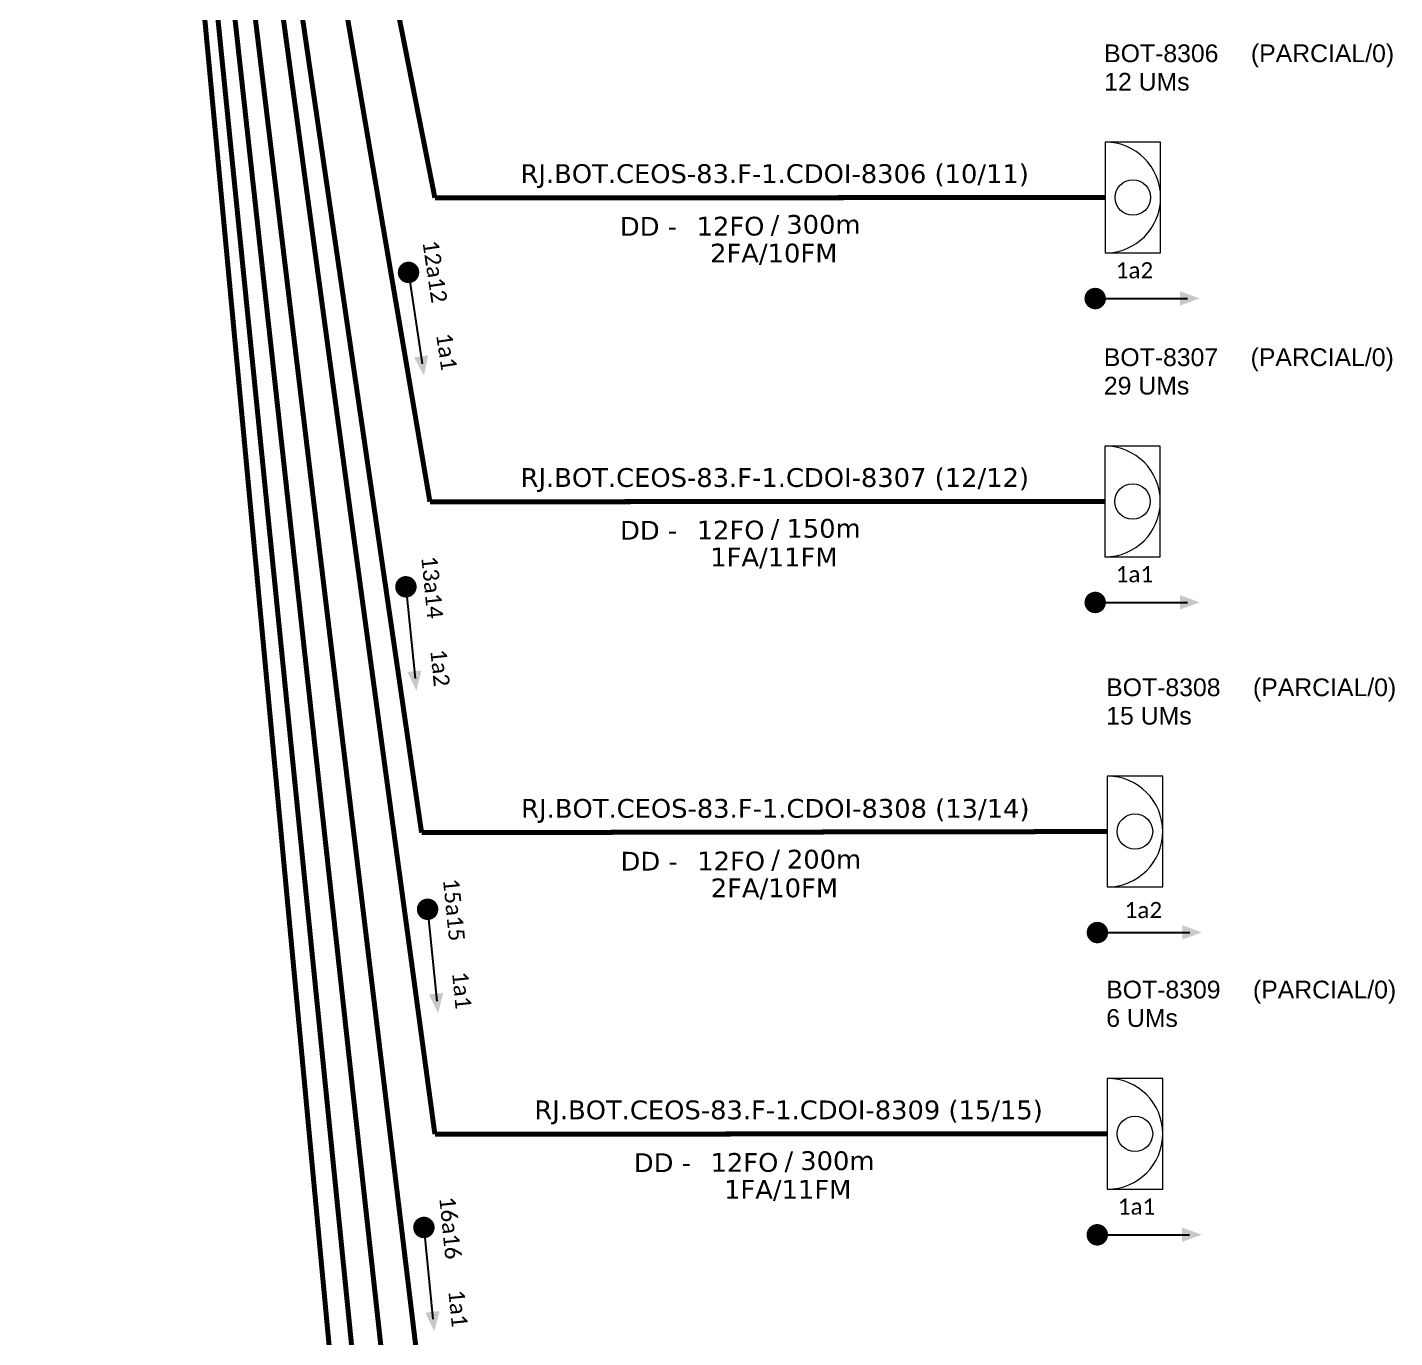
# Model space of a CAD drawing. Header units: metres. Extents: x -2 to 839, y -1 to 593.
# Drawn here: x 403.1 to 501.8, y 124.4 to 219 of the extents above; entities that cross this region are included whole.
import ezdxf
from ezdxf.enums import TextEntityAlignment as Align

# ---------------------------------------------------------------- set-up
doc = ezdxf.new("R2010")
doc.units = ezdxf.units.M
for name, color, linetype, lineweight in [("20.0-LEGENDA DOS CDO'S", 1, 'Continuous', 0), ('20.1-CDO_INTERIOR', 1, 'Continuous', 0), ('40.1-ETIQUETAS', 1, 'Continuous', 20)]:
    doc.layers.add(name, color=color, linetype=linetype, lineweight=lineweight)
for name, color, linetype in [('CAP a instalar', 1, 'Continuous'), ('CD de instalação futura', 8, 'Continuous'), ('SETA', 7, 'Continuous')]:
    doc.layers.add(name, color=color, linetype=linetype)
doc.styles.add('ARIAL', font='arial.ttf')
doc.styles.add('siredit', font='verdana.ttf')
doc.styles.get("Standard").update_dxf_attribs({"font": 'arial.ttf'})
doc.linetypes.add('FENCELINE1', pattern='A,0.25,-0.1,[133,ltypeshp.shx,S=0.1,R=0,X=-0.1,Y=0],-0.1,1', length=1.45)

# ---------------------------------------------------------------- blocks, each defined once
blk = doc.blocks.new('CDOI_INT')
at = {"layer": '20.1-CDO_INTERIOR', "color": 0, "lineweight": 18}
blk.add_lwpolyline([(4.25, -4.25), (4.25, 4.25), (0, 4.25), (0, -4.25)], close=True, dxfattribs=at)
blk.add_circle((2.12, 0), 1.36, dxfattribs=at)
blk.add_arc((0, 0), 4.25, 270, 90, dxfattribs=at)
at = {"layer": "20.0-LEGENDA DOS CDO'S", "color": 0, "style": 'ARIAL'}
for tag, p in [('CDO_N', (-0.08, 10.38)), ('SPLITER_1', (21.18, 10.38)), ('SURVEY', (-0.08, 8.2)), ('SPLITER_2', (21.19, 8.68)), ('SAP', (-0.08, 6.23)), ('1:XX', (5.94, -2.22)), ('UMS', (5.94, -4.24))]:
    blk.add_attdef(tag, p, '', height=1.36, dxfattribs=at)
blk.add_attdef('FIBRAS_UTILIZADAS', text='', height=1.36, dxfattribs=at).set_placement((15.34, 10.38), align=Align.CENTER)
blk = doc.blocks.new('ETIQUETA_RS5F')
at = {"layer": '40.1-ETIQUETAS', "color": 0, "style": 'siredit'}
blk.add_text('/', height=1.5, dxfattribs=at).set_placement((1.55, -1.95), align=Align.MIDDLE_RIGHT)
for tag, p in [('ETIQUETA_R_PRIMARIA', (1.18, 4.1)), ('ETIQUETA_R_SECUNDARIA', (1.18, 2.1)), ('F_ATIVAS/F_MORTAS', (1.11, -4.24))]:
    blk.add_attdef(tag, text='', height=1.5, dxfattribs=at).set_placement(p, align=Align.MIDDLE_CENTER)
for tag, p in [('TIPO_CABO', (-6.62, -2.12)), ('CAP_CABO', (0.37, -2.09))]:
    blk.add_attdef(tag, text='', height=1.5, dxfattribs=at).set_placement(p, align=Align.MIDDLE_RIGHT)
blk.add_attdef('METROS', text='', height=1.5, dxfattribs=at).set_placement((2.11, -1.95), align=Align.MIDDLE_LEFT)
for tag, p in [('FUSÃO_1', (0.82, -8.39)), ('FUSÃO_2', (0.82, -10.6)), ('FUSÃO_3', (0.82, -12.93)), ('FUSÃO_4', (0.82, -15.14)), ('FUSÃO_5', (0.82, -17.16))]:
    blk.add_attdef(tag, text='', height=1.5, dxfattribs=at).set_placement(p, align=Align.CENTER)

msp = doc.modelspace()

# ---------------------------------------------------------------- linework, layer by layer
at = {"const_width": 0.774}
for points in [[(430.564, 201.688, 1), (430.678, 200.922, 1)], [(479.783, 199.42, 1), (480.557, 199.42, 1)], [(430.393, 179.001, 1), (430.47, 178.231, 1)], [(479.783, 177.488, 1), (480.557, 177.488, 1)], [(431.959, 155.731, 1), (432.035, 154.96, 1)], [(479.943, 153.668, 1), (480.717, 153.668, 1)], [(431.691, 132.771, 1), (431.767, 132.001, 1)], [(479.932, 131.854, 1), (480.706, 131.854, 1)]]:
    msp.add_lwpolyline(points, format="xyb", close=True, dxfattribs=at)
at = {"layer": 'CAP a instalar', "color": 8, "ltscale": 7, "const_width": 0.361}
for points in [[(432.522, 206.687), (403.296, 354.273)], [(432.163, 184.756), (403.296, 354.273)], [(431.563, 160.878), (403.296, 354.273)], [(432.522, 139.121), (403.296, 354.273)], [(432.469, 112.849), (403.296, 354.273)], [(432.522, 88.378), (403.296, 354.273)], [(432.522, 206.687), (480.892, 206.708)], [(432.163, 184.756), (480.869, 184.776)], [(431.563, 160.878), (481.041, 160.956)], [(432.522, 139.121), (481.041, 139.142)]]:
    msp.add_lwpolyline(points, dxfattribs=at)
at = {"layer": 'CAP a instalar', "color": 7, "linetype": 'FENCELINE1', "ltscale": 3, "const_width": 0.361}
for points in [[(432.522, 64.248), (403.296, 354.273)], [(432.522, 42.435), (403.296, 354.273)]]:
    msp.add_lwpolyline(points, dxfattribs=at)
at = {"layer": 'SETA'}
for points in [[(430.621, 201.305), (431.599, 194.719)], [(480.17, 199.42), (486.827, 199.42)], [(430.432, 178.616), (431.088, 171.991)], [(480.17, 177.488), (486.827, 177.488)], [(431.997, 155.345), (432.654, 148.72)], [(480.33, 153.668), (486.988, 153.668)], [(431.729, 132.386), (432.386, 125.761)], [(480.319, 131.854), (486.976, 131.854)]]:
    msp.add_lwpolyline(points, dxfattribs=at)
for points in [[(486.293, 199.946), (487.712, 199.43), (486.293, 198.914)], [(432.041, 195.325), (431.739, 193.846), (431.02, 195.174)], [(486.293, 178.014), (487.712, 177.498), (486.293, 176.982)], [(431.56, 172.575), (431.186, 171.112), (430.532, 172.473)], [(486.453, 154.194), (487.872, 153.678), (486.453, 153.161)], [(433.125, 149.304), (432.752, 147.841), (432.098, 149.202)], [(486.442, 132.38), (487.861, 131.864), (486.442, 131.348)], [(432.857, 126.345), (432.483, 124.882), (431.83, 126.243)]]:
    msp.add_solid(points, dxfattribs=at)

# ---------------------------------------------------------------- block references
at = {"layer": 'CAP a instalar', "color": 8, "linetype": 'FENCELINE1', "ltscale": 7}
ref = msp.add_blockref('ETIQUETA_RS5F', (455.971, 206.535), dxfattribs=dict(at, xscale=0.903260148383124, yscale=0.9032601483838154, zscale=0.9032601483839994))
ref.add_attrib('ETIQUETA_R_SECUNDARIA', 'RJ.BOT.CEOS-83.F-1.CDOI-8306 (10/11)', dxfattribs={"layer": '40.1-ETIQUETAS', "color": 0, "height": 1.35489, "style": 'siredit'}).set_placement((457.04, 208.435), align=Align.MIDDLE_CENTER)
ref.add_attrib('TIPO_CABO', 'DD -', dxfattribs={"layer": '40.1-ETIQUETAS', "color": 0, "height": 1.3549, "style": 'siredit'}).set_placement((449.995, 204.624), align=Align.MIDDLE_RIGHT)
ref.add_attrib('CAP_CABO', '12FO', dxfattribs={"layer": '40.1-ETIQUETAS', "color": 0, "height": 1.3549, "style": 'siredit'}).set_placement((456.302, 204.644), align=Align.MIDDLE_RIGHT)
ref.add_attrib('METROS', '300m', dxfattribs={"layer": '40.1-ETIQUETAS', "color": 0, "height": 1.3549, "style": 'siredit'}).set_placement((457.879, 204.77), align=Align.MIDDLE_LEFT)
ref.add_attrib('F_ATIVAS/F_MORTAS', '2FA/10FM', dxfattribs={"layer": '40.1-ETIQUETAS', "color": 0, "height": 1.3549, "style": 'siredit'}).set_placement((456.975, 202.7), align=Align.MIDDLE_CENTER)
ref = msp.add_blockref('ETIQUETA_RS5F', (455.98, 184.604), dxfattribs=dict(at, xscale=0.903260148383124, yscale=0.9032601483838154, zscale=0.9032601483839994))
ref.add_attrib('ETIQUETA_R_SECUNDARIA', 'RJ.BOT.CEOS-83.F-1.CDOI-8307 (12/12)', dxfattribs={"layer": '40.1-ETIQUETAS', "color": 0, "height": 1.35489, "style": 'siredit'}).set_placement((457.049, 186.505), align=Align.MIDDLE_CENTER)
ref.add_attrib('TIPO_CABO', 'DD -', dxfattribs={"layer": '40.1-ETIQUETAS', "color": 0, "height": 1.3549, "style": 'siredit'}).set_placement((450.005, 182.693), align=Align.MIDDLE_RIGHT)
ref.add_attrib('CAP_CABO', '12FO', dxfattribs={"layer": '40.1-ETIQUETAS', "color": 0, "height": 1.3549, "style": 'siredit'}).set_placement((456.311, 182.713), align=Align.MIDDLE_RIGHT)
ref.add_attrib('METROS', '150m', dxfattribs={"layer": '40.1-ETIQUETAS', "color": 0, "height": 1.3549, "style": 'siredit'}).set_placement((457.888, 182.839), align=Align.MIDDLE_LEFT)
ref.add_attrib('F_ATIVAS/F_MORTAS', '1FA/11FM', dxfattribs={"layer": '40.1-ETIQUETAS', "color": 0, "height": 1.3549, "style": 'siredit'}).set_placement((456.984, 180.77), align=Align.MIDDLE_CENTER)
ref = msp.add_blockref('ETIQUETA_RS5F', (456.018, 160.727), dxfattribs=dict(at, xscale=0.903260148383124, yscale=0.9032601483838154, zscale=0.9032601483839994))
ref.add_attrib('ETIQUETA_R_SECUNDARIA', 'RJ.BOT.CEOS-83.F-1.CDOI-8308 (13/14)', dxfattribs={"layer": '40.1-ETIQUETAS', "color": 0, "height": 1.35489, "style": 'siredit'}).set_placement((457.086, 162.627), align=Align.MIDDLE_CENTER)
ref.add_attrib('TIPO_CABO', 'DD -', dxfattribs={"layer": '40.1-ETIQUETAS', "color": 0, "height": 1.3549, "style": 'siredit'}).set_placement((450.042, 158.816), align=Align.MIDDLE_RIGHT)
ref.add_attrib('CAP_CABO', '12FO', dxfattribs={"layer": '40.1-ETIQUETAS', "color": 0, "height": 1.3549, "style": 'siredit'}).set_placement((456.349, 158.836), align=Align.MIDDLE_RIGHT)
ref.add_attrib('METROS', '200m', dxfattribs={"layer": '40.1-ETIQUETAS', "color": 0, "height": 1.3549, "style": 'siredit'}).set_placement((457.925, 158.962), align=Align.MIDDLE_LEFT)
ref.add_attrib('F_ATIVAS/F_MORTAS', '2FA/10FM', dxfattribs={"layer": '40.1-ETIQUETAS', "color": 0, "height": 1.3549, "style": 'siredit'}).set_placement((457.022, 156.892), align=Align.MIDDLE_CENTER)
ref = msp.add_blockref('ETIQUETA_RS5F', (456.977, 138.97), dxfattribs=dict(at, xscale=0.903260148383124, yscale=0.9032601483838154, zscale=0.9032601483839994))
ref.add_attrib('ETIQUETA_R_SECUNDARIA', 'RJ.BOT.CEOS-83.F-1.CDOI-8309 (15/15)', dxfattribs={"layer": '40.1-ETIQUETAS', "color": 0, "height": 1.35489, "style": 'siredit'}).set_placement((458.045, 140.871), align=Align.MIDDLE_CENTER)
ref.add_attrib('TIPO_CABO', 'DD -', dxfattribs={"layer": '40.1-ETIQUETAS', "color": 0, "height": 1.3549, "style": 'siredit'}).set_placement((451.001, 137.059), align=Align.MIDDLE_RIGHT)
ref.add_attrib('CAP_CABO', '12FO', dxfattribs={"layer": '40.1-ETIQUETAS', "color": 0, "height": 1.3549, "style": 'siredit'}).set_placement((457.308, 137.079), align=Align.MIDDLE_RIGHT)
ref.add_attrib('METROS', '300m', dxfattribs={"layer": '40.1-ETIQUETAS', "color": 0, "height": 1.3549, "style": 'siredit'}).set_placement((458.884, 137.205), align=Align.MIDDLE_LEFT)
ref.add_attrib('F_ATIVAS/F_MORTAS', '1FA/11FM', dxfattribs={"layer": '40.1-ETIQUETAS', "color": 0, "height": 1.3549, "style": 'siredit'}).set_placement((457.981, 135.136), align=Align.MIDDLE_CENTER)
at = {"layer": 'CD de instalação futura', "color": 8, "ltscale": 11}
ref = msp.add_blockref('CDOI_INT', (480.892, 206.708), dxfattribs=dict(at, xscale=0.941218347860413, yscale=0.941218347860413, zscale=0.941218347860413))
ref.add_attrib('CDO_N', 'BOT-8306', (480.814, 216.479), dxfattribs={"layer": "20.0-LEGENDA DOS CDO'S", "color": 0, "height": 1.2803, "style": 'ARIAL'})
ref.add_attrib('FIBRAS_UTILIZADAS', '     (PARCIAL/0)', dxfattribs={"layer": "20.0-LEGENDA DOS CDO'S", "color": 0, "height": 1.2803, "style": 'ARIAL'}).set_placement((495.33, 216.479), align=Align.CENTER)
ref.add_attrib('SURVEY', '12 UMs', (480.818, 214.426), dxfattribs={"layer": "20.0-LEGENDA DOS CDO'S", "color": 0, "height": 1.2803, "style": 'ARIAL'})
ref = msp.add_blockref('CDOI_INT', (480.869, 184.776), dxfattribs=dict(at, xscale=0.941218347860413, yscale=0.941218347860413, zscale=0.941218347860413))
ref.add_attrib('CDO_N', 'BOT-8307', (480.791, 194.547), dxfattribs={"layer": "20.0-LEGENDA DOS CDO'S", "color": 0, "height": 1.2803, "style": 'ARIAL'})
ref.add_attrib('FIBRAS_UTILIZADAS', '     (PARCIAL/0)', dxfattribs={"layer": "20.0-LEGENDA DOS CDO'S", "color": 0, "height": 1.2803, "style": 'ARIAL'}).set_placement((495.307, 194.547), align=Align.CENTER)
ref.add_attrib('SURVEY', '29 UMs', (480.796, 192.494), dxfattribs={"layer": "20.0-LEGENDA DOS CDO'S", "color": 0, "height": 1.2803, "style": 'ARIAL'})
ref = msp.add_blockref('CDOI_INT', (481.041, 160.956), dxfattribs=dict(at, xscale=0.941218347860413, yscale=0.941218347860413, zscale=0.941218347860413))
ref.add_attrib('CDO_N', 'BOT-8308', (480.963, 170.726), dxfattribs={"layer": "20.0-LEGENDA DOS CDO'S", "color": 0, "height": 1.2803, "style": 'ARIAL'})
ref.add_attrib('FIBRAS_UTILIZADAS', '     (PARCIAL/0)', dxfattribs={"layer": "20.0-LEGENDA DOS CDO'S", "color": 0, "height": 1.2803, "style": 'ARIAL'}).set_placement((495.479, 170.726), align=Align.CENTER)
ref.add_attrib('SURVEY', '15 UMs', (480.967, 168.674), dxfattribs={"layer": "20.0-LEGENDA DOS CDO'S", "color": 0, "height": 1.2803, "style": 'ARIAL'})
ref = msp.add_blockref('CDOI_INT', (481.041, 139.142), dxfattribs=dict(at, xscale=0.941218347860413, yscale=0.941218347860413, zscale=0.941218347860413))
ref.add_attrib('CDO_N', 'BOT-8309', (480.963, 148.913), dxfattribs={"layer": "20.0-LEGENDA DOS CDO'S", "color": 0, "height": 1.2803, "style": 'ARIAL'})
ref.add_attrib('FIBRAS_UTILIZADAS', '     (PARCIAL/0)', dxfattribs={"layer": "20.0-LEGENDA DOS CDO'S", "color": 0, "height": 1.2803, "style": 'ARIAL'}).set_placement((495.479, 148.913), align=Align.CENTER)
ref.add_attrib('SURVEY', '6 UMs', (480.967, 146.86), dxfattribs={"layer": "20.0-LEGENDA DOS CDO'S", "color": 0, "height": 1.2803, "style": 'ARIAL'})

# ---------------------------------------------------------------- texts
at = {"char_height": 1.1616, "width": 19.63785, "attachment_point": 5}
for s, insert, rotation in [('{\\fCalibri|b0|i0|c0|p34;\\C7;12a12}', (432.522, 201.365), 278.44581), ('{\\fCalibri|b0|i0|c0|p34;\\C7;1a1}', (433.368, 195.583), 278.44581), ('{\\fCalibri|b0|i0|c0|p34;\\C7;13a14}', (432.333, 178.584), 275.66205), ('{\\fCalibri|b0|i0|c0|p34;\\C7;1a2}', (432.898, 172.768), 275.66205), ('{\\fCalibri|b0|i0|c0|p34;\\C7;15a15}', (433.899, 155.313), 275.66205), ('{\\fCalibri|b0|i0|c0|p34;\\C7;1a1}', (434.463, 149.497), 275.66205), ('{\\fCalibri|b0|i0|c0|p34;\\C7;16a16}', (433.63, 132.354), 275.66205), ('{\\fCalibri|b0|i0|c0|p34;\\C7;1a1}', (434.195, 126.538), 275.66205)]:
    msp.add_mtext(s, dxfattribs=dict(at, insert=insert, rotation=rotation))
for s, insert in [('{\\fCalibri|b0|i0|c0|p34;\\C7;1a2}', (483, 201.453)), ('{\\fCalibri|b0|i0|c0|p34;\\C7;1a1}', (483, 179.522)), ('{\\fCalibri|b0|i0|c0|p34;\\C7;1a2}', (483.644, 155.287)), ('{\\fCalibri|b0|i0|c0|p34;\\C7;1a1}', (483.149, 133.888))]:
    msp.add_mtext(s, dxfattribs=dict(at, insert=insert))

doc.saveas('drawing.dxf')
